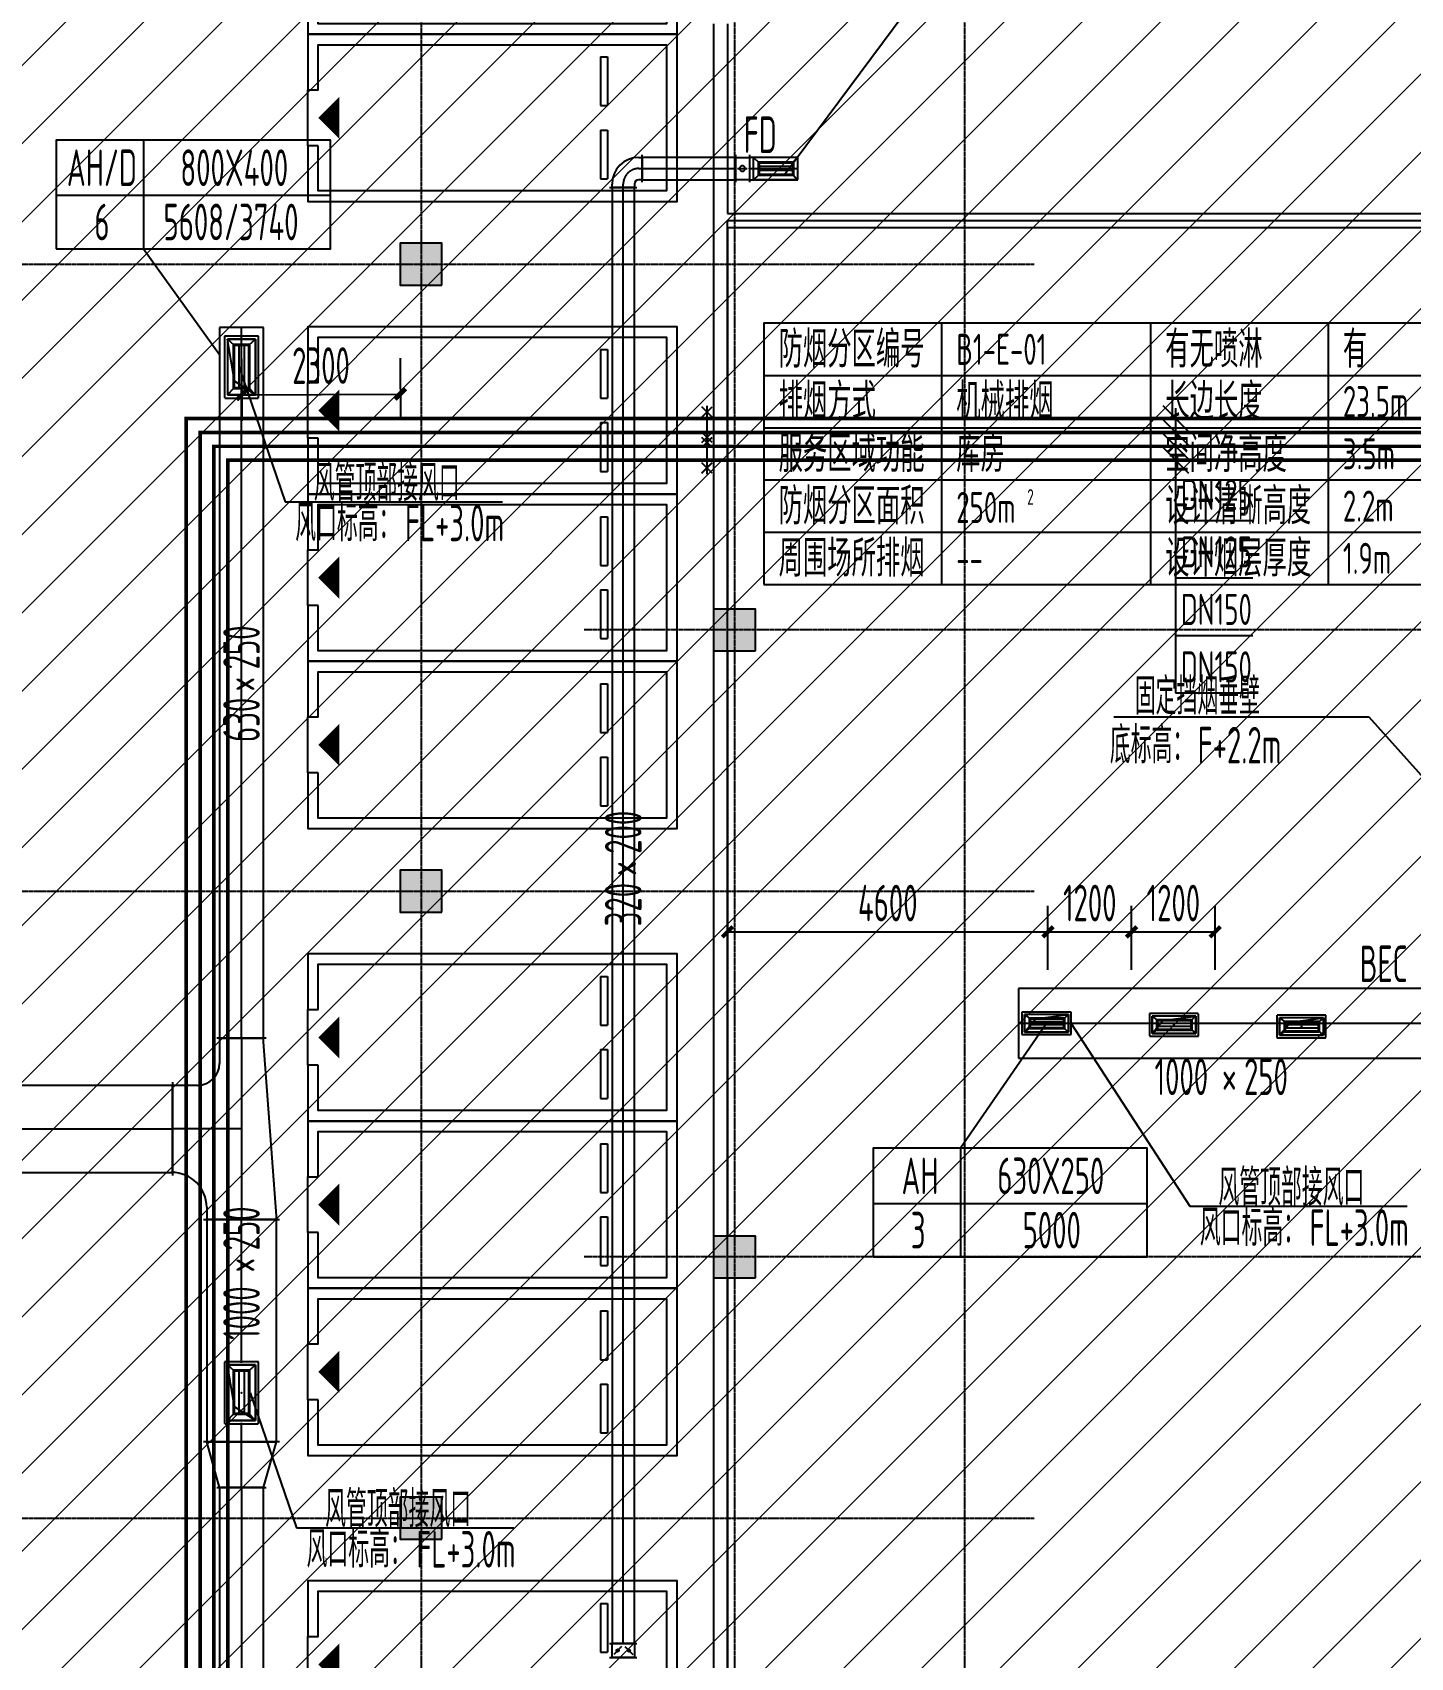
# Model space of a CAD drawing. Extents: x -20827274 to 1300756471, y -549375 to 3431892.
# Drawn here: x -3587 to 16195, y -222260 to -198935 of the extents above; entities that cross this region are included whole.
import ezdxf

# ---------------------------------------------------------------- set-up
doc = ezdxf.new("R2010")
doc.units = 0
doc.header["$LTSCALE"] = 10
for name, pattern in [('CENTER2', [1.125, 0.75, -0.125, 0.125, -0.125]), ('DASH', [0.35, 0.25, -0.1]), ('暖附图底图$0$DASH', [0.35, 0.25, -0.1]), ('暖附图底图$0$DOTE', [2.42, 2, -0.2, 0.02, -0.2])]:
    doc.linetypes.add(name, pattern=pattern)
for name, color, linetype in [('1-zs', 3, 'Continuous'), ('1-标注暖通', 4, 'Continuous'), ('DUCT-排烟中心线', 5, 'CENTER2'), ('DUCT-排烟标注', 3, 'Continuous'), ('DUCT-排烟法兰', 4, 'Continuous'), ('DUCT-排烟管', 2, 'Continuous'), ('DUCT-排烟管立管', 2, 'Continuous'), ('DUCT-排烟管端线', 4, 'Continuous'), ('DUCT-排风风口', 7, 'Continuous'), ('DUCT-送风中心线', 5, 'CENTER2'), ('DUCT-送风标注', 3, 'Continuous'), ('DUCT-送风法兰', 2, 'Continuous'), ('DUCT-送风管', 4, 'Continuous'), ('DUCT-送风管端线', 2, 'Continuous'), ('DUCT-送风阀门', 7, 'Continuous'), ('H-DIM-空冷回水', 3, 'Continuous'), ('H-PIPE-空冷供水', 122, 'Continuous'), ('H-PIPE-空冷回水', 122, 'DASH'), ('H-PUB_TAB', 7, 'Continuous'), ('H-TH_DIM', 3, 'Continuous'), ('H-VALVE-空冷回水', 7, 'Continuous'), ('Hvac-Hide', 8, 'DASH'), ('PUB_HATCH', 8, 'Continuous'), ('暖附图底图$0$00-停车位', 8, 'Continuous'), ('暖附图底图$0$1-标注暖通', 8, 'Continuous'), ('暖附图底图$0$A-COLUMN', 8, 'Continuous'), ('暖附图底图$0$A-WALL', 8, 'Continuous'), ('暖附图底图$0$DOTE', 8, 'Continuous'), ('设备以及附件层', 7, 'Continuous')]:
    doc.layers.add(name, color=color, linetype=linetype)
doc.layers.add('F-非人防区', color=105, linetype='Continuous', lineweight=15)
doc.styles.add('8B2_02', font='tssdeng.shx', dxfattribs={"width": 0.6, "bigfont": 'TSSDCHN.shx'})
doc.styles.add('8B2_02_T3', font='tssdeng.shx', dxfattribs={"width": 0.6, "bigfont": 'TSSDCHN.shx'})
doc.styles.add('_THVAC_PIPEDN', font='tssdeng.shx', dxfattribs={"width": 0.7, "height": 3.5, "bigfont": 'tssdchn.shx'})
doc.dimstyles.new('_TCH_ARCH&&150', dxfattribs={"dimtxt": 525, "dimasz": 150, "dimexe": 375, "dimexo": 450, "dimgap": 150, "dimtad": 1, "dimdec": 0, "dimrnd": 50, "dimzin": 0, "dimdsep": 46, "dimtxsty": '8B2_02_T3', "dimblk": 'ARCHTICK', "dimcen": 0.09, "dimclrt": 7, "dimazin": 2, "dimtfac": 1, "dimtdec": 0, "dimtix": 1, "dimtmove": 2, "dimatfit": 3, "dimfxl": 0, "dimtolj": 1, "dimtzin": 0, "dimarcsym": 0})

# ---------------------------------------------------------------- blocks, each defined once
blk = doc.blocks.new('$VALVE$00000782')
at = {"layer": '设备以及附件层'}
for points in [[(-37, 54), (37, 128)], [(37, 54), (-37, 128)], [(0, 136), (0, -136)], [(37, -128), (-37, -54)], [(-37, -128), (37, -54)]]:
    blk.add_lwpolyline(points, dxfattribs=at)
blk = doc.blocks.new('RGGT')
at = {"layer": '1-标注暖通', "const_width": 20}
for points in [[(797149, 247868), (797000, 247719)], [(797000, 247868), (797149, 247719)], [(797075, 247884), (797075, 247338)], [(797000, 247504), (797149, 247355)], [(797149, 247504), (797000, 247355)]]:
    blk.add_lwpolyline(points, dxfattribs=at)
at = {"layer": 'H-VALVE-空冷回水', "xscale": 2, "yscale": 2, "zscale": 2}
blk.add_blockref('$VALVE$00000782', (797075, 247611), dxfattribs=at)
blk = doc.blocks.new('$风口$00000108')
for p, q in [((-250, 135), (-190, 75)), ((-250, -135), (-250, 135)), ((200, 25), (-190, 25)), ((250, 135), (200, 75)), ((250, 135), (250, -135)), ((-250, -135), (-190, -75)), ((250, -135), (-250, -135)), ((200, -25), (-190, -25)), ((200, -75), (250, -135))]:
    blk.add_line(p, q)
at = {"linetype": 'Continuous'}
blk.add_line((250, 135), (-250, 135), dxfattribs=at)
at = {"lineweight": 40}
for p, q in [((-190, 75), (200, 75)), ((-190, -75), (-190, 75)), ((200, 75), (200, -75)), ((-190, -75), (200, -75))]:
    blk.add_line(p, q, dxfattribs=at)
blk = doc.blocks.new('暖附图底图$0$车位2400x5300')
at = {"layer": '暖附图底图$0$00-停车位', "color": 251}
for p, q in [((-875, -1000), (-175, -1000)), ((-875, -1100), (-875, -1000)), ((-875, -1100), (-175, -1100)), ((-175, -1100), (-175, -1000)), ((175, -1000), (875, -1000)), ((175, -1100), (175, -1000)), ((175, -1100), (875, -1100)), ((875, -1100), (875, -1000)), ((400, -5300), (-400, -5300))]:
    blk.add_line(p, q, dxfattribs=at)
blk.add_lwpolyline([(400, -5150), (400, -5300), (1200, -5300), (1200, 0), (-1200, 0), (-1200, -5300), (-400, -5300), (-400, -5150), (-1050, -5150), (-1050, -150), (1050, -150), (1050, -5150), (400, -5150)], dxfattribs=at)
blk.add_lwpolyline([(0, -5150, 0, 600, 0), (0, -4850, 600, 600, 0)], format="xyseb", dxfattribs=at)
blk = doc.blocks.new('_FZH')
blk.add_lwpolyline([(-0.5, -0.5), (0.5, -0.5), (0.5, 0.5), (-0.5, 0.5)], close=True)
at = {"layer": 'PUB_HATCH'}
blk.add_solid([(-0.5, -0.5), (0.5, -0.5), (-0.5, 0.5), (0.5, 0.5)], dxfattribs=at)
blk = doc.blocks.new('暖附图底图$0$AFSFCS')
at = {"layer": '暖附图底图$0$A-WALL'}
for p, q in [((6191.4, -198810.4), (6191.4, -201635.4)), ((6391.4, -198810.4), (6391.4, -201535.4)), ((6191.4, -201635.4), (6191.4, -207210.4)), ((6391.4, -201535.4), (16691.4, -201535.4)), ((6391.4, -201735.4), (6391.4, -207210.4)), ((6391.4, -201735.4), (16691.4, -201735.4)), ((6191.4, -207810.4), (6191.4, -216210.4)), ((6391.4, -207810.4), (6391.4, -216210.4)), ((6191.4, -216810.4), (6191.4, -225085.4)), ((6391.4, -216810.4), (6391.4, -225085.4))]:
    blk.add_line(p, q, dxfattribs=at)
at = {"layer": '暖附图底图$0$DOTE', "color": 127, "linetype": '暖附图底图$0$DOTE', "ltscale": 1.5}
for p, q in [((1991.4, -155629.3), (1991.4, -385768.2)), ((6491.4, -155629.3), (6491.4, -385768.2)), ((9791.4, -155629.3), (9791.4, -385768.2))]:
    blk.add_line(p, q, dxfattribs=at)
at = {"layer": '暖附图底图$0$DOTE', "color": 16, "linetype": '暖附图底图$0$DOTE', "ltscale": 1.5}
for p, q in [((-113117.3, -202260.4), (10791.4, -202260.4)), ((145070.3, -207510.4), (4332, -207510.4)), ((-113117.3, -211260.4), (10791.4, -211260.4)), ((145070.3, -216510.4), (4332, -216510.4)), ((-113117.3, -220260.4), (10791.4, -220260.4))]:
    blk.add_line(p, q, dxfattribs=at)
at = {"layer": '暖附图底图$0$00-停车位', "rotation": 270}
for p in [(5666.4, -197760.4), (5666.4, -200160.4), (5666.4, -204360.4), (5666.4, -206760.4), (5666.4, -209160.4), (5666.4, -213360.4), (5666.4, -215760.4), (5666.4, -218160.4), (5666.4, -222360.4)]:
    blk.add_blockref('暖附图底图$0$车位2400x5300', p, dxfattribs=at)
at = {"layer": '暖附图底图$0$A-COLUMN', "xscale": 600, "yscale": 600, "zscale": 600, "rotation": 90}
for p in [(1991.4, -202260.4), (6491.4, -207510.4), (1991.4, -211260.4), (6491.4, -216510.4), (1991.4, -220260.4)]:
    blk.add_blockref('_FZH', p, dxfattribs=at)
blk = doc.blocks.new('暖附图底图')
at = {"layer": '暖附图底图$0$1-标注暖通', "linetype": '暖附图底图$0$DASH'}
blk.add_blockref('暖附图底图$0$AFSFCS', (500000, 0), dxfattribs=at)
blk = doc.blocks.new('_ArchTick')
at = {"color": 0, "linetype": 'ByBlock', "const_width": 0.4}
blk.add_lwpolyline([(-0.5, -0.5), (0.5, 0.5)], dxfattribs=at)
blk = doc.blocks.new('*D1126')
at = {"layer": 'Defpoints', "color": 0, "transparency": 16777216}
for p in [(-586, -203169), (1691, -203160), (1695, -204126)]:
    blk.add_point(p, dxfattribs=at)
at = {"layer": 'H-TH_DIM', "color": 0, "lineweight": -2, "transparency": 16777216}
for p, q in [((-584, -203619), (-581, -204509)), ((1693, -203610), (1697, -204501)), ((-582, -204134), (1695, -204126))]:
    blk.add_line(p, q, dxfattribs=at)
at = {"layer": 'H-TH_DIM', "color": 0, "lineweight": -2, "transparency": 16777216, "xscale": 150, "yscale": 150, "zscale": 150}
for p, rotation in [((-582, -204134), 180.2199695043697), ((1695, -204126), 0.2199695043696552)]:
    blk.add_blockref('_ArchTick', p, dxfattribs=dict(at, rotation=rotation))
at = {"layer": 'H-TH_DIM', "color": 7, "transparency": 16777216, "insert": (555, -203717), "char_height": 525, "attachment_point": 5, "rotation": 0.22, "style": '8B2_02_T3'}
blk.add_mtext('\\A1;2300', dxfattribs=at)
blk = doc.blocks.new('*D1217')
at = {"layer": 'Defpoints', "color": 0, "transparency": 16777216}
for p in [(10991, -211844), (6391, -212840), (10991, -212840)]:
    blk.add_point(p, dxfattribs=at)
at = {"layer": 'H-TH_DIM', "color": 0, "lineweight": -2, "transparency": 16777216}
for p, q in [((6391, -212390), (6391, -211469)), ((10991, -212390), (10991, -211469)), ((6391, -211844), (10991, -211844))]:
    blk.add_line(p, q, dxfattribs=at)
at = {"layer": 'H-TH_DIM', "color": 0, "lineweight": -2, "transparency": 16777216, "xscale": 150, "yscale": 150, "zscale": 150, "rotation": 180}
blk.add_blockref('_ArchTick', (6391, -211844), dxfattribs=at)
at = {"layer": 'H-TH_DIM', "color": 0, "lineweight": -2, "transparency": 16777216, "xscale": 150, "yscale": 150, "zscale": 150}
blk.add_blockref('_ArchTick', (10991, -211844), dxfattribs=at)
at = {"layer": 'H-TH_DIM', "color": 7, "transparency": 16777216, "insert": (8691, -211431), "char_height": 525, "attachment_point": 5, "style": '8B2_02_T3'}
blk.add_mtext('\\A1;4600', dxfattribs=at)
blk = doc.blocks.new('*D1218')
at = {"layer": 'Defpoints', "color": 0, "transparency": 16777216}
for p in [(12191, -211844), (10991, -212840), (12191, -212840)]:
    blk.add_point(p, dxfattribs=at)
at = {"layer": 'H-TH_DIM', "color": 0, "lineweight": -2, "transparency": 16777216}
for p, q in [((10991, -212390), (10991, -211469)), ((12191, -212390), (12191, -211469)), ((10991, -211844), (12191, -211844))]:
    blk.add_line(p, q, dxfattribs=at)
at = {"layer": 'H-TH_DIM', "color": 0, "lineweight": -2, "transparency": 16777216, "xscale": 150, "yscale": 150, "zscale": 150, "rotation": 180}
blk.add_blockref('_ArchTick', (10991, -211844), dxfattribs=at)
at = {"layer": 'H-TH_DIM', "color": 0, "lineweight": -2, "transparency": 16777216, "xscale": 150, "yscale": 150, "zscale": 150}
blk.add_blockref('_ArchTick', (12191, -211844), dxfattribs=at)
at = {"layer": 'H-TH_DIM', "color": 7, "transparency": 16777216, "insert": (11591, -211431), "char_height": 525, "attachment_point": 5, "style": '8B2_02_T3'}
blk.add_mtext('\\A1;1200', dxfattribs=at)
blk = doc.blocks.new('*D1219')
at = {"layer": 'Defpoints', "color": 0, "transparency": 16777216}
for p in [(13391, -211844), (12191, -212840), (13391, -212840)]:
    blk.add_point(p, dxfattribs=at)
at = {"layer": 'H-TH_DIM', "color": 0, "lineweight": -2, "transparency": 16777216}
for p, q in [((12191, -212390), (12191, -211469)), ((13391, -212390), (13391, -211469)), ((12191, -211844), (13391, -211844))]:
    blk.add_line(p, q, dxfattribs=at)
at = {"layer": 'H-TH_DIM', "color": 0, "lineweight": -2, "transparency": 16777216, "xscale": 150, "yscale": 150, "zscale": 150, "rotation": 180}
blk.add_blockref('_ArchTick', (12191, -211844), dxfattribs=at)
at = {"layer": 'H-TH_DIM', "color": 0, "lineweight": -2, "transparency": 16777216, "xscale": 150, "yscale": 150, "zscale": 150}
blk.add_blockref('_ArchTick', (13391, -211844), dxfattribs=at)
at = {"layer": 'H-TH_DIM', "color": 7, "transparency": 16777216, "insert": (12791, -211431), "char_height": 525, "attachment_point": 5, "style": '8B2_02_T3'}
blk.add_mtext('\\A1;1200', dxfattribs=at)

msp = doc.modelspace()

# ---------------------------------------------------------------- hatches: boundary and pattern name
at = {"layer": 'F-非人防区'}
h = msp.add_hatch(dxfattribs=at)
h.set_pattern_fill('ANSI31', color=8, scale=500)
h.set_pattern_definition([(45, (-67108.6, 126739.6), (-561.266, 561.266), [])])
edge = h.paths.add_edge_path()
edge.add_line((26041.4, -160910.4), (26041.4, -174910.4))
edge.add_line((26041.4, -174910.4), (44466.4, -174910.4))
edge.add_line((44466.4, -174910.4), (44466.4, -230535.4))
edge.add_line((44466.4, -230535.4), (29591.4, -230535.4))
edge.add_line((29591.4, -230535.4), (29591.4, -228585.4))
edge.add_line((29591.4, -228585.4), (32466.4, -228585.4))
edge.add_line((32466.4, -228585.4), (32466.4, -223185.4))
edge.add_line((32466.4, -223185.4), (6116.4, -223185.4))
edge.add_line((6116.4, -223185.4), (6116.4, -236210.4))
edge.add_line((6116.4, -236210.4), (5916.4, -236210.4))
edge.add_line((5916.4, -236210.4), (5921.1, -289912.2))
edge.add_line((5921.1, -289912.2), (35191.4, -289912.2))
edge.add_line((35191.4, -289912.2), (35191.4, -296310.4))
edge.add_line((35191.4, -296310.4), (35041.4, -296310.4))
edge.add_line((35041.4, -296310.4), (35041.4, -296910.4))
edge.add_line((35041.4, -296910.4), (35641.4, -296910.4))
edge.add_line((35641.4, -296910.4), (44736.4, -305099.6))
edge.add_line((44736.4, -305099.6), (22456.5, -329844))
edge.add_line((22456.5, -329844), (22456.5, -340006.4))
edge.add_line((22456.5, -340006.4), (-13248.1, -379660.4))
edge.add_line((-13248.1, -379660.4), (-90108.6, -379660.4))
edge.add_line((-90108.6, -379660.4), (-90108.6, -373660.4))
edge.add_line((-90108.6, -373660.4), (-91358.6, -373660.4))
edge.add_arc((-91358.6, -361660.4), 12000, 180, 270, ccw=False)
edge.add_line((-103358.6, -361660.4), (-103358.6, -333450.4))
edge.add_line((-103358.6, -333450.4), (-95358.6, -333436.6))
edge.add_line((-95358.6, -333436.6), (-95358.6, -160610.4))
edge.add_line((-95358.6, -160610.4), (-86333.4, -160610.4))
edge.add_line((-86333.4, -160610.4), (-86333.6, -149790))
edge.add_line((-86333.6, -149790), (-73433.4, -149790))
edge.add_line((-73433.4, -149790), (-73433.4, -160610.4))
edge.add_line((-73433.4, -160610.4), (26041.4, -160910.4))
at = {"layer": 'H-PIPE-空冷供水', "linetype": 'Continuous'}
for points in [[(-1181.3, -204675.5), (-1207.6, -204675.5), (-1207.6, -204649.2)], [(-1181.3, -204675.5), (-1181.3, -204649.2), (-1207.6, -204649.2)], [(-781.3, -205075.5), (-807.6, -205075.5), (-807.6, -205049.2)], [(-781.3, -205075.5), (-781.3, -205049.2), (-807.6, -205049.2)]]:
    msp.add_hatch(color=256, dxfattribs=at).paths.add_polyline_path(points)
at = {"layer": 'H-PIPE-空冷回水', "linetype": 'DASH'}
for points in [[(-1381.3, -204475.5), (-1407.6, -204475.5), (-1407.6, -204449.2)], [(-1381.3, -204475.5), (-1381.3, -204449.2), (-1407.6, -204449.2)], [(-981.3, -204875.5), (-1007.6, -204875.5), (-1007.6, -204849.2)], [(-981.3, -204875.5), (-981.3, -204849.2), (-1007.6, -204849.2)]]:
    msp.add_hatch(color=256, dxfattribs=at).paths.add_polyline_path(points)

# ---------------------------------------------------------------- linework, layer by layer
at = {"layer": '1-标注暖通'}
for p, q in [((8922.6, -198676), (7210.7, -200976.9, 2600)), ((-1993.8, -202039.7), (-900.9, -203556.4, 500)), ((-623, -203729.9, 2600.1), (39.6, -205669.8, 2100.1)), ((39.6, -205669.8, 2100.1), (3162.3, -205669.8, 2100.1)), ((11934, -208759.7), (15594.5, -208759.7)), ((15594.5, -208759.7), (16948.1, -210265)), ((10969.5, -213157.8), (9733.3, -214951.6)), ((11322, -213157.8, 500), (13025.6, -215784.3, -500)), ((13025.6, -215784.3, -500), (16148.2, -215784.3, -500)), ((-460, -218460.6, 2600.1), (202.6, -220400.5, 2100.1)), ((202.6, -220400.5, 2100.1), (3325.3, -220400.5, 2100.1))]:
    msp.add_line(p, q, dxfattribs=at)
for points in [[(-3246.2, -202039.7), (689.7, -202039.7), (689.7, -200480.9), (-3246.2, -200480.9)], [(6391.4, -201635.4), (17041.4, -201635.4), (17041.4, -225085.4), (6391.4, -225085.4)], [(8480.8, -216510.4), (12416.8, -216510.4), (12416.8, -214951.6), (8480.8, -214951.6)]]:
    msp.add_lwpolyline(points, close=True, dxfattribs=at)
for points in [[(-1993.8, -200480.9), (-1993.8, -202039.7)], [(-3246.2, -201271.4), (689.7, -201271.4)], [(9733.3, -214951.6), (9733.3, -216510.4)], [(8480.8, -215742), (12416.8, -215742)]]:
    msp.add_lwpolyline(points, dxfattribs=at)
at = {"layer": 'DUCT-排烟中心线'}
for p, q in [((-585.9, -213372.7), (-585.9, -203169.1)), ((16382.2, -213157.8), (10568, -213157.8)), ((-585.9, -213372.9), (-585.9, -214672.9)), ((-16185.7, -214672.9), (-1576.1, -214672.9)), ((-585.9, -214672.9), (-1575.9, -214672.9)), ((-585.9, -214672.9), (-585.9, -215972.9)), ((-585.9, -218030.6), (-585.9, -215973.1)), ((-585.9, -219166.6), (-585.9, -218890.6)), ((-585.9, -219821.8), (-585.9, -219166.8)), ((-585.9, -219822), (-585.9, -235307.9))]:
    msp.add_line(p, q, dxfattribs=at)
at = {"layer": 'DUCT-排烟法兰'}
for p, q in [((-233.4, -213372.8), (-938.4, -213372.8)), ((-1576, -214002.9), (-1576, -215342.9)), ((-1130.9, -215973), (-40.9, -215973)), ((-40.9, -219166.7), (-1130.9, -219166.7)), ((-938.4, -219821.9), (-233.4, -219821.9))]:
    msp.add_line(p, q, dxfattribs=at)
at = {"layer": 'DUCT-排烟法兰', "color": 18, "true_color": 0x000000}
for p in [(-585.9, -203737.9, -0.1), (-585.9, -203737.9, 0.1), (10969.5, -213157.8, -0.1), (10969.5, -213157.8, 0.1), (12799.3, -213180.9, -0.1), (12799.3, -213180.9, 0.1), (-585.9, -213372.7, 500), (-585.9, -213372.9, 500), (14629.1, -213204.1, -0.1), (14629.1, -213204.1, 0.1), (-1576.1, -214672.9, 2000), (-1575.9, -214672.9, 2000), (-585.9, -215972.9, 500), (-585.9, -215973.1, 500), (-585.9, -218460.6, -0.1), (-585.9, -218460.6, 0.1), (-585.9, -219166.6, 500), (-585.9, -219166.8, 500), (-585.9, -219821.8, 500), (-585.9, -219822, 500)]:
    msp.add_point(p, dxfattribs=at)
at = {"layer": 'DUCT-排烟管'}
for p, q in [((-270.9, -203169.1), (-900.9, -203169.1)), ((-900.9, -203169.1), (-900.9, -213372.7)), ((-270.9, -213372.7), (-270.9, -203169.1)), ((16382.2, -212657.8), (10568, -212657.8)), ((10568, -212657.8), (10568, -213657.8)), ((-900.9, -213372.7), (-270.9, -213372.7)), ((-900.9, -213372.9), (-900.9, -213732.9)), ((-270.9, -213422.9), (-270.9, -213372.9)), ((-85.9, -215922.9), (-270.9, -213422.9)), ((10568, -213657.8), (16382.2, -213657.8)), ((-1576.1, -214047.9), (-16185.7, -214047.9)), ((-1576.1, -215297.9), (-1576.1, -214047.9)), ((-1215.9, -214047.9), (-1575.9, -214047.9)), ((-16185.7, -215297.9), (-1576.1, -215297.9)), ((-1575.9, -215297.9), (-1576.1, -215297.9)), ((-1085.9, -215797.9), (-1085.9, -215972.9)), ((-85.9, -215973.1), (-1085.9, -215973.1)), ((-1085.9, -215973.1), (-1085.9, -219166.6)), ((-85.9, -215972.9), (-85.9, -215922.9)), ((-85.9, -219166.6), (-85.9, -215973.1)), ((-1085.9, -219166.6), (-85.9, -219166.6)), ((-900.9, -219821.8), (-1085.9, -219166.8)), ((-270.9, -219821.8), (-85.9, -219166.8)), ((-900.9, -219822), (-900.9, -236308.8)), ((-270.9, -219822), (-900.9, -219822)), ((-270.9, -236308.8), (-270.9, -219822))]:
    msp.add_line(p, q, dxfattribs=at)
for centre, radius, start, end in [((-1215.9, -213732.9), 315, 270, 0), ((-1585.9, -215797.9), 500, 0, 90)]:
    msp.add_arc(centre, radius, start, end, dxfattribs=at)
at = {"layer": 'DUCT-排烟管', "color": 18, "true_color": 0x000000}
for p in [(-585.9, -213372.9, 500), (-1575.9, -214672.9, 2000), (-585.9, -215972.9, 500), (-585.9, -219166.8, 500), (-585.9, -219821.8, 500)]:
    msp.add_point(p, dxfattribs=at)
at = {"layer": 'DUCT-排烟管立管'}
for p, q in [((-385.9, -203337.9), (-785.9, -203337.9)), ((-785.9, -203337.9), (-785.9, -204137.9)), ((-385.9, -204137.9), (-385.9, -203337.9)), ((-785.9, -204137.9), (-385.9, -204137.9)), ((11284.5, -213032.8), (10654.5, -213032.8)), ((10654.5, -213032.8), (10654.5, -213282.8)), ((11284.5, -213282.8), (11284.5, -213032.8)), ((13114.3, -213055.9), (12484.3, -213055.9)), ((12484.3, -213055.9), (12484.3, -213305.9)), ((13114.3, -213305.9), (13114.3, -213055.9)), ((14944.1, -213079.1), (14314.1, -213079.1)), ((14314.1, -213079.1), (14314.1, -213329.1)), ((14944.1, -213329.1), (14944.1, -213079.1)), ((10654.5, -213282.8), (11284.5, -213282.8)), ((12484.3, -213305.9), (13114.3, -213305.9)), ((14314.1, -213329.1), (14944.1, -213329.1)), ((-385.9, -218060.6), (-785.9, -218060.6)), ((-785.9, -218060.6), (-785.9, -218860.6)), ((-385.9, -218860.6), (-385.9, -218060.6)), ((-785.9, -218860.6), (-385.9, -218860.6))]:
    msp.add_line(p, q, dxfattribs=at)
at = {"layer": 'DUCT-排烟管端线'}
for p, q in [((-685.9, -203937.9), (-785.9, -203337.9)), ((-385.9, -204137.9), (-685.9, -203937.9)), ((10654.5, -213282.8), (10812, -213095.3)), ((10812, -213095.3), (11284.5, -213032.8)), ((12484.3, -213305.9), (12641.8, -213118.4)), ((12641.8, -213118.4), (13114.3, -213055.9)), ((14314.1, -213329.1), (14471.6, -213141.6)), ((14471.6, -213141.6), (14944.1, -213079.1)), ((-270.9, -213372.9), (-900.9, -213372.9)), ((-1575.9, -214047.9), (-1575.9, -215297.9)), ((-1085.9, -215972.9), (-85.9, -215972.9)), ((-685.9, -218660.6), (-785.9, -218060.6)), ((-385.9, -218860.6), (-685.9, -218660.6)), ((-85.9, -219166.8), (-1085.9, -219166.8)), ((-900.9, -219821.8), (-270.9, -219821.8))]:
    msp.add_line(p, q, dxfattribs=at)
at = {"layer": 'DUCT-送风中心线'}
for p, q in [((5117.4, -200888), (5167.4, -200888)), ((5167.6, -200888), (6503.9, -200888)), ((6704.3, -200888), (7399.6, -200888)), ((4893.4, -201162), (4893.4, -201112)), ((4893.4, -222060), (4893.4, -201162.2))]:
    msp.add_line(p, q, dxfattribs=at)
msp.add_arc((5117.4, -201112), 224, 90, 180, dxfattribs=at)
at = {"layer": 'DUCT-送风法兰'}
for p, q in [((5167.5, -201085.5), (5167.5, -200690.5)), ((6504, -200690.5), (6504, -201085.5)), ((6704.2, -200690.5), (6704.2, -201085.5)), ((4695.9, -201162.1), (5090.9, -201162.1)), ((4695.9, -222060.1), (5090.9, -222060.1)), ((4695.9, -222260.3), (5090.9, -222260.3))]:
    msp.add_line(p, q, dxfattribs=at)
at = {"layer": 'DUCT-送风法兰', "color": 18, "true_color": 0x000000}
for p in [(5167.4, -200888, 500), (5167.6, -200888, 500), (6503.9, -200888, 500), (6504.1, -200888, 500), (6704.1, -200888, 500), (6704.3, -200888, 500), (4893.4, -201162, 500), (4893.4, -201162.2, 500), (4893.4, -222060, 500), (4893.4, -222060.2, 500), (4893.4, -222260.2, 500)]:
    msp.add_point(p, dxfattribs=at)
at = {"layer": 'DUCT-送风管'}
for p, q in [((5117.4, -200728), (5167.4, -200728)), ((6503.9, -200728), (5167.6, -200728)), ((5167.6, -200728), (5167.6, -201048)), ((6503.9, -201048), (6503.9, -200728)), ((6504.1, -200728), (6704.1, -200728)), ((7399.6, -200728), (6704.3, -200728)), ((6704.3, -200728), (6704.3, -201048)), ((7399.6, -201048), (7399.6, -200728)), ((5167.4, -201048), (5117.4, -201048)), ((5167.6, -201048), (6503.9, -201048)), ((6704.1, -201048), (6504.1, -201048)), ((6704.3, -201048), (7399.6, -201048)), ((4733.4, -201162), (4733.4, -201112)), ((5053.4, -201162.2), (4733.4, -201162.2)), ((4733.4, -201162.2), (4733.4, -222060)), ((5053.4, -201112), (5053.4, -201162)), ((5053.4, -222060), (5053.4, -201162.2)), ((4733.4, -222060), (5053.4, -222060)), ((4733.4, -222260.2), (4733.4, -222060.2)), ((5053.4, -222060.2), (5053.4, -222260.2))]:
    msp.add_line(p, q, dxfattribs=at)
for radius in [384, 64]:
    msp.add_arc((5117.4, -201112), radius, 90, 180, dxfattribs=at)
at = {"layer": 'DUCT-送风管', "color": 18, "true_color": 0x000000}
for p in [(5167.4, -200888, 500), (4893.4, -201162, 500)]:
    msp.add_point(p, dxfattribs=at)
at = {"layer": 'DUCT-送风管端线'}
for p, q in [((5167.4, -200728), (5167.4, -201048)), ((6504.1, -200728), (6504.1, -201048)), ((6704.1, -200728), (6704.1, -201048)), ((4733.4, -201162), (5053.4, -201162)), ((5053.4, -222060.2), (4733.4, -222060.2)), ((5053.4, -222260.2), (4733.4, -222260.2))]:
    msp.add_line(p, q, dxfattribs=at)
at = {"layer": 'DUCT-送风阀门'}
for p, q in [((6534.1, -200888), (6674.1, -200888)), ((6565, -200879.7), (6564.2, -200885.2)), ((6564.2, -200885.2), (6564.2, -200890.8)), ((6564.2, -200890.8), (6565, -200896.3)), ((6566.5, -200874.3), (6565, -200879.7)), ((6565, -200896.3), (6566.5, -200901.7)), ((6568.8, -200869.2), (6566.5, -200874.3)), ((6566.5, -200901.7), (6568.8, -200906.8)), ((6571.7, -200864.5), (6568.8, -200869.2)), ((6568.8, -200906.8), (6571.7, -200911.5)), ((6575.3, -200860.2), (6571.7, -200864.5)), ((6571.7, -200911.5), (6575.3, -200915.8)), ((6579.5, -200856.5), (6575.3, -200860.2)), ((6575.3, -200915.8), (6579.5, -200919.5)), ((6584.1, -200853.4), (6579.5, -200856.5)), ((6579.5, -200919.5), (6584.1, -200922.7)), ((6589.1, -200850.9), (6584.1, -200853.4)), ((6584.1, -200922.7), (6589.1, -200925.1)), ((6594.4, -200849.2), (6589.1, -200850.9)), ((6589.1, -200925.1), (6594.4, -200926.8)), ((6599.9, -200848.2), (6594.4, -200849.2)), ((6594.4, -200926.8), (6599.9, -200927.8)), ((6605.5, -200848), (6599.9, -200848.2)), ((6599.9, -200927.8), (6605.5, -200928)), ((6611, -200848.6), (6605.5, -200848)), ((6605.5, -200928), (6611, -200927.4)), ((6616.5, -200850), (6611, -200848.6)), ((6611, -200927.4), (6616.5, -200926.1)), ((6621.6, -200852.1), (6616.5, -200850)), ((6616.5, -200926.1), (6621.6, -200924)), ((6626.5, -200854.9), (6621.6, -200852.1)), ((6621.6, -200924), (6626.5, -200921.2)), ((6630.9, -200858.3), (6626.5, -200854.9)), ((6626.5, -200921.2), (6630.9, -200917.7)), ((6634.7, -200862.3), (6630.9, -200858.3)), ((6630.9, -200917.7), (6634.7, -200913.7)), ((6638, -200866.8), (6634.7, -200862.3)), ((6634.7, -200913.7), (6638, -200909.2)), ((6640.6, -200871.7), (6638, -200866.8)), ((6638, -200909.2), (6640.6, -200904.3)), ((6642.5, -200877), (6640.6, -200871.7)), ((6640.6, -200904.3), (6642.5, -200899)), ((6643.7, -200882.4), (6642.5, -200877)), ((6642.5, -200899), (6643.7, -200893.6)), ((6644.1, -200888), (6643.7, -200882.4)), ((6643.7, -200893.6), (6644.1, -200888)), ((4869.4, -222104.2), (4757.4, -222216.2)), ((4795.7, -222159.3), (4796.1, -222156)), ((4795.8, -222162.7), (4795.7, -222159.3)), ((4796.6, -222166), (4795.8, -222162.7)), ((4796.1, -222156), (4797.2, -222152.8)), ((4798, -222169), (4796.6, -222166)), ((4797.2, -222152.8), (4798.9, -222149.9)), ((4800, -222171.8), (4798, -222169)), ((4798.9, -222149.9), (4801.1, -222147.4)), ((4802.4, -222174.1), (4800, -222171.8)), ((4801.1, -222147.4), (4803.8, -222145.3)), ((4801.4, -222159.6), (4801.7, -222157.4)), ((4801.5, -222161.9), (4801.4, -222159.6)), ((4802, -222164.1), (4801.5, -222161.9)), ((4801.7, -222157.4), (4802.4, -222155.2)), ((4803, -222166.2), (4802, -222164.1)), ((4802.4, -222155.2), (4803.6, -222153.2)), ((4805.2, -222175.9), (4802.4, -222174.1)), ((4804.3, -222168), (4803, -222166.2)), ((4803.6, -222153.2), (4805.1, -222151.5)), ((4803.8, -222145.3), (4806.8, -222143.7)), ((4805.9, -222169.6), (4804.3, -222168)), ((4804.8, -222159.8), (4805, -222158.2)), ((4804.9, -222161.4), (4804.8, -222159.8)), ((4805.2, -222163), (4804.9, -222161.4)), ((4805, -222158.2), (4805.5, -222156.6)), ((4805.1, -222151.5), (4806.9, -222150.1)), ((4805.9, -222164.5), (4805.2, -222163)), ((4808.4, -222177.2), (4805.2, -222175.9)), ((4805.5, -222156.6), (4806.4, -222155.2)), ((4806.9, -222165.8), (4805.9, -222164.5)), ((4807.9, -222170.9), (4805.9, -222169.6)), ((4806.4, -222155.2), (4807.4, -222154)), ((4806.8, -222143.7), (4810, -222142.8)), ((4806.9, -222150.1), (4808.9, -222149)), ((4808.1, -222166.9), (4806.9, -222165.8)), ((4807.4, -222154), (4808.7, -222153)), ((4810, -222171.7), (4807.9, -222170.9)), ((4809.4, -222167.8), (4808.1, -222166.9)), ((4811.7, -222177.8), (4808.4, -222177.2)), ((4808.7, -222153), (4810.2, -222152.2)), ((4808.9, -222149), (4811.1, -222148.4)), ((4810.9, -222168.4), (4809.4, -222167.8)), ((4810, -222142.8), (4813.4, -222142.5)), ((4812.2, -222172.1), (4810, -222171.7)), ((4810.2, -222152.2), (4811.7, -222151.8)), ((4812.5, -222168.7), (4810.9, -222168.4)), ((4811.1, -222148.4), (4813.4, -222148.2)), ((4811.7, -222151.8), (4813.4, -222151.6)), ((4815, -222177.8), (4811.7, -222177.8)), ((4814.5, -222172.1), (4812.2, -222172.1)), ((4814.2, -222168.7), (4812.5, -222168.7)), ((4813.4, -222142.5), (4816.7, -222142.8)), ((4813.4, -222148.2), (4815.6, -222148.4)), ((4813.4, -222151.6), (4815, -222151.8)), ((4815.8, -222168.4), (4814.2, -222168.7)), ((4816.7, -222171.7), (4814.5, -222172.1)), ((4815, -222151.8), (4816.5, -222152.2)), ((4818.4, -222177.2), (4815, -222177.8)), ((4815.6, -222148.4), (4817.8, -222149)), ((4817.3, -222167.8), (4815.8, -222168.4)), ((4816.5, -222152.2), (4818, -222153)), ((4816.7, -222142.8), (4819.9, -222143.7)), ((4818.9, -222170.9), (4816.7, -222171.7)), ((4818.7, -222166.9), (4817.3, -222167.8)), ((4817.8, -222149), (4819.8, -222150.1)), ((4818, -222153), (4819.3, -222154)), ((4821.5, -222175.9), (4818.4, -222177.2)), ((4819.8, -222165.8), (4818.7, -222166.9)), ((4820.8, -222169.6), (4818.9, -222170.9)), ((4819.3, -222154), (4820.4, -222155.2)), ((4819.8, -222150.1), (4821.6, -222151.5)), ((4820.8, -222164.5), (4819.8, -222165.8)), ((4819.9, -222143.7), (4822.9, -222145.3)), ((4820.4, -222155.2), (4821.2, -222156.6)), ((4821.5, -222163), (4820.8, -222164.5)), ((4822.4, -222168), (4820.8, -222169.6)), ((4821.2, -222156.6), (4821.7, -222158.2)), ((4821.9, -222161.4), (4821.5, -222163)), ((4824.3, -222174.1), (4821.5, -222175.9)), ((4821.6, -222151.5), (4823.1, -222153.2)), ((4821.7, -222158.2), (4821.9, -222159.8)), ((4821.9, -222159.8), (4821.9, -222161.4)), ((4823.8, -222166.2), (4822.4, -222168)), ((4822.9, -222145.3), (4825.6, -222147.4)), ((4823.1, -222153.2), (4824.3, -222155.2)), ((4824.7, -222164.1), (4823.8, -222166.2)), ((4824.3, -222155.2), (4825, -222157.4)), ((4826.8, -222171.8), (4824.3, -222174.1)), ((4825.2, -222161.9), (4824.7, -222164.1)), ((4825, -222157.4), (4825.3, -222159.6)), ((4825.3, -222159.6), (4825.2, -222161.9)), ((4825.6, -222147.4), (4827.8, -222149.9)), ((4828.7, -222169), (4826.8, -222171.8)), ((4827.8, -222149.9), (4829.5, -222152.8)), ((4830.1, -222166), (4828.7, -222169)), ((4829.5, -222152.8), (4830.6, -222156)), ((4830.9, -222162.7), (4830.1, -222166)), ((4830.6, -222156), (4831.1, -222159.3)), ((4831.1, -222159.3), (4830.9, -222162.7)), ((4917.4, -222104.2), (5029.4, -222216.2)), ((4955.7, -222159.3), (4956.1, -222156)), ((4955.8, -222162.7), (4955.7, -222159.3)), ((4956.6, -222166), (4955.8, -222162.7)), ((4956.1, -222156), (4957.2, -222152.8)), ((4958, -222169), (4956.6, -222166)), ((4957.2, -222152.8), (4958.9, -222149.9)), ((4960, -222171.8), (4958, -222169)), ((4958.9, -222149.9), (4961.1, -222147.4)), ((4962.4, -222174.1), (4960, -222171.8)), ((4961.1, -222147.4), (4963.8, -222145.3)), ((4961.4, -222159.6), (4961.7, -222157.4)), ((4961.5, -222161.9), (4961.4, -222159.6)), ((4962, -222164.1), (4961.5, -222161.9)), ((4961.7, -222157.4), (4962.4, -222155.2)), ((4963, -222166.2), (4962, -222164.1)), ((4962.4, -222155.2), (4963.6, -222153.2)), ((4965.2, -222175.9), (4962.4, -222174.1)), ((4964.3, -222168), (4963, -222166.2)), ((4963.6, -222153.2), (4965.1, -222151.5)), ((4963.8, -222145.3), (4966.8, -222143.7)), ((4965.9, -222169.6), (4964.3, -222168)), ((4964.8, -222159.8), (4965, -222158.2)), ((4964.9, -222161.4), (4964.8, -222159.8)), ((4965.2, -222163), (4964.9, -222161.4)), ((4965, -222158.2), (4965.5, -222156.6)), ((4965.1, -222151.5), (4966.9, -222150.1)), ((4965.9, -222164.5), (4965.2, -222163)), ((4968.4, -222177.2), (4965.2, -222175.9)), ((4965.5, -222156.6), (4966.4, -222155.2)), ((4966.9, -222165.8), (4965.9, -222164.5)), ((4967.9, -222170.9), (4965.9, -222169.6)), ((4966.4, -222155.2), (4967.4, -222154)), ((4966.8, -222143.7), (4970, -222142.8)), ((4966.9, -222150.1), (4968.9, -222149)), ((4968.1, -222166.9), (4966.9, -222165.8)), ((4967.4, -222154), (4968.7, -222153)), ((4970, -222171.7), (4967.9, -222170.9)), ((4969.4, -222167.8), (4968.1, -222166.9)), ((4971.7, -222177.8), (4968.4, -222177.2)), ((4968.7, -222153), (4970.2, -222152.2)), ((4968.9, -222149), (4971.1, -222148.4)), ((4970.9, -222168.4), (4969.4, -222167.8)), ((4970, -222142.8), (4973.4, -222142.5)), ((4972.2, -222172.1), (4970, -222171.7)), ((4970.2, -222152.2), (4971.7, -222151.8)), ((4972.5, -222168.7), (4970.9, -222168.4)), ((4971.1, -222148.4), (4973.4, -222148.2)), ((4971.7, -222151.8), (4973.4, -222151.6)), ((4975, -222177.8), (4971.7, -222177.8)), ((4974.5, -222172.1), (4972.2, -222172.1)), ((4974.2, -222168.7), (4972.5, -222168.7)), ((4973.4, -222142.5), (4976.7, -222142.8)), ((4973.4, -222148.2), (4975.6, -222148.4)), ((4973.4, -222151.6), (4975, -222151.8)), ((4975.8, -222168.4), (4974.2, -222168.7)), ((4976.7, -222171.7), (4974.5, -222172.1)), ((4975, -222151.8), (4976.5, -222152.2)), ((4978.4, -222177.2), (4975, -222177.8)), ((4975.6, -222148.4), (4977.8, -222149)), ((4977.3, -222167.8), (4975.8, -222168.4)), ((4976.5, -222152.2), (4978, -222153)), ((4976.7, -222142.8), (4979.9, -222143.7)), ((4978.9, -222170.9), (4976.7, -222171.7)), ((4978.7, -222166.9), (4977.3, -222167.8)), ((4977.8, -222149), (4979.8, -222150.1)), ((4978, -222153), (4979.3, -222154)), ((4981.5, -222175.9), (4978.4, -222177.2)), ((4979.8, -222165.8), (4978.7, -222166.9)), ((4980.8, -222169.6), (4978.9, -222170.9)), ((4979.3, -222154), (4980.4, -222155.2)), ((4979.8, -222150.1), (4981.6, -222151.5)), ((4980.8, -222164.5), (4979.8, -222165.8)), ((4979.9, -222143.7), (4982.9, -222145.3)), ((4980.4, -222155.2), (4981.2, -222156.6)), ((4981.5, -222163), (4980.8, -222164.5)), ((4982.4, -222168), (4980.8, -222169.6)), ((4981.2, -222156.6), (4981.7, -222158.2)), ((4981.9, -222161.4), (4981.5, -222163)), ((4984.3, -222174.1), (4981.5, -222175.9)), ((4981.6, -222151.5), (4983.1, -222153.2)), ((4981.7, -222158.2), (4981.9, -222159.8)), ((4981.9, -222159.8), (4981.9, -222161.4)), ((4983.8, -222166.2), (4982.4, -222168)), ((4982.9, -222145.3), (4985.6, -222147.4)), ((4983.1, -222153.2), (4984.3, -222155.2)), ((4984.7, -222164.1), (4983.8, -222166.2)), ((4984.3, -222155.2), (4985, -222157.4)), ((4986.8, -222171.8), (4984.3, -222174.1)), ((4985.2, -222161.9), (4984.7, -222164.1)), ((4985, -222157.4), (4985.3, -222159.6)), ((4985.3, -222159.6), (4985.2, -222161.9)), ((4985.6, -222147.4), (4987.8, -222149.9)), ((4988.7, -222169), (4986.8, -222171.8)), ((4987.8, -222149.9), (4989.5, -222152.8)), ((4990.1, -222166), (4988.7, -222169)), ((4989.5, -222152.8), (4990.6, -222156)), ((4990.9, -222162.7), (4990.1, -222166)), ((4990.6, -222156), (4991.1, -222159.3)), ((4991.1, -222159.3), (4990.9, -222162.7))]:
    msp.add_line(p, q, dxfattribs=at)
at = {"layer": 'H-DIM-空冷回水'}
for p, q in [((12637.9, -204289.8), (13009.1, -204661.1)), ((12823.5, -204325.5), (12823.5, -205939.1)), ((12637.9, -204489.8), (13009.1, -204861.1)), ((12637.9, -204689.8), (13009.1, -205061.1)), ((12637.9, -204889.8), (13009.1, -205261.1)), ((12823.5, -205939.1), (13931.6, -205939.1)), ((12823.5, -205939.1), (12823.5, -208414.1)), ((12823.5, -206764.1), (13931.6, -206764.1)), ((12823.5, -207589.1), (13931.6, -207589.1)), ((12823.5, -208414.1), (13931.6, -208414.1))]:
    msp.add_line(p, q, dxfattribs=at)
at = {"layer": 'H-PIPE-空冷供水', "linetype": 'Continuous', "ltscale": 1.5, "const_width": 52.5}
for points in [[(-1181.3, -230311.4), (-1181.3, -204675.5)], [(-1181.3, -204675.5), (27011.2, -204675.5)], [(-781.3, -230711.4), (-781.3, -205075.5)], [(-781.3, -205075.5), (27011.2, -205075.5)]]:
    msp.add_lwpolyline(points, dxfattribs=at)
at = {"layer": 'H-PIPE-空冷回水', "linetype": 'DASH', "ltscale": 1.5, "const_width": 52.5}
for points in [[(-1381.3, -230111.4), (-1381.3, -204475.5)], [(-1381.3, -204475.5), (27211.2, -204475.5)], [(-981.3, -230511.4), (-981.3, -204875.5)], [(-981.3, -204875.5), (27211.2, -204875.5)]]:
    msp.add_lwpolyline(points, dxfattribs=at)
at = {"layer": 'H-PUB_TAB'}
msp.add_lwpolyline([(6914.2, -206857.9), (16514.2, -206857.9), (16514.2, -203107.9), (6914.2, -203107.9)], close=True, dxfattribs=at)
for points in [[(9464.2, -203107.9), (9464.2, -206857.9)], [(12464.2, -203107.9), (12464.2, -206857.9)], [(15014.2, -203107.9), (15014.2, -206857.9)], [(6914.2, -203857.9), (16514.2, -203857.9)], [(6914.2, -204607.9), (16514.2, -204607.9)], [(6914.2, -205357.9), (16514.2, -205357.9)], [(6914.2, -206107.9), (16514.2, -206107.9)]]:
    msp.add_lwpolyline(points, dxfattribs=at)
at = {"layer": 'Hvac-Hide'}
for p, q in [((-340.9, -203292.9), (-830.9, -203292.9)), ((-830.9, -203292.9), (-830.9, -204182.9)), ((-340.9, -204182.9), (-340.9, -203292.9)), ((-830.9, -204182.9), (-340.9, -204182.9)), ((10617, -212995.3), (10617, -213320.3)), ((11322, -212995.3), (10617, -212995.3)), ((11322, -213320.3), (11322, -212995.3)), ((12446.8, -213018.4), (12446.8, -213343.4)), ((13151.8, -213018.4), (12446.8, -213018.4)), ((13151.8, -213343.4), (13151.8, -213018.4)), ((14276.6, -213041.6), (14276.6, -213366.6)), ((14981.6, -213041.6), (14276.6, -213041.6)), ((14981.6, -213366.6), (14981.6, -213041.6)), ((10617, -213320.3), (11322, -213320.3)), ((12446.8, -213343.4), (13151.8, -213343.4)), ((14276.6, -213366.6), (14981.6, -213366.6)), ((-1576.1, -215297.9), (-1585.9, -215297.9)), ((-340.9, -218015.6), (-830.9, -218015.6)), ((-830.9, -218015.6), (-830.9, -218905.6)), ((-340.9, -218905.6), (-340.9, -218015.6)), ((-830.9, -218905.6), (-340.9, -218905.6))]:
    msp.add_line(p, q, dxfattribs=at)

# ---------------------------------------------------------------- block references
at = {"layer": '1-zs'}
msp.add_blockref('暖附图底图', (-500000, 0), dxfattribs=at)
at = {"layer": '1-标注暖通'}
for p in [(-790981.2, -452175.6), (-790981.2, -452613.5)]:
    msp.add_blockref('RGGT', p, dxfattribs=at)
at = {"layer": 'DUCT-排风风口', "xscale": 1.26}
for p, yscale in [((7080, -200888, 2600), 1.185185185185185), ((10969.5, -213157.8, 2600), 0.9259259259259259), ((12799.3, -213180.9, 2600), 0.9259259259259259), ((14629.1, -213204.1, 2600), 0.9259259259259259)]:
    msp.add_blockref('$风口$00000108', p, dxfattribs=dict(at, yscale=yscale))
at = {"layer": 'DUCT-排风风口', "xscale": 1.6, "yscale": 1.481481481481482, "rotation": 90}
for p in [(-585.9, -203737.9, 2600), (-585.9, -218460.6, 2600)]:
    msp.add_blockref('$风口$00000108', p, dxfattribs=at)

# ---------------------------------------------------------------- texts
at = {"layer": '1-标注暖通', "style": '8B2_02', "width": 0.6}
for s, p in [('FD', (6623.2, -200665.2, 302.1)), ('AH/D', (-3092.5, -201138.6)), ('800X400', (-1463.7, -201138.6)), ('6', (-2698.7, -201918)), ('5608/3740', (-1706, -201918)), ('风管顶部接风口', (451.6, -205662.3, 2100.1)), ('风口标高：', (184.9, -206239, 2100.1)), ('FL+3.0m', (1759.9, -206239, 2100.1)), ('固定挡烟垂壁', (12237.2, -208726.9)), ('底标高：', (11879.6, -209427.4)), ('F+2.2m', (13139.6, -209427.4)), ('BEC', (15465.2, -212566.3)), ('AH', (8889, -215609.3)), ('630X250', (10263.3, -215609.3)), ('风管顶部接风口', (13437.5, -215776.8, -500)), ('3', (9022.2, -216388.7)), ('5000', (10626.7, -216388.7)), ('风口标高：', (13170.8, -216353.5, -500)), ('FL+3.0m', (14745.8, -216353.5, -500)), ('风管顶部接风口', (614.5, -220393, 2100.1)), ('风口标高：', (347.9, -220969.7, 2100.1)), ('FL+3.0m', (1922.9, -220969.7, 2100.1))]:
    msp.add_text(s, height=525, dxfattribs=at).set_placement(p)
at = {"layer": 'DUCT-排烟标注', "style": '8B2_02', "width": 0.6}
for s, p in [('250', (-323.4, -208077.1, 500)), ('×', (-323.4, -208392.1, 500)), ('630', (-323.4, -209119, 500)), ('250', (-323.4, -216416.7, 500)), ('×', (-323.4, -216731.7, 500)), ('1000', (-323.4, -217700.9, 500))]:
    msp.add_text(s, height=525, rotation=90, dxfattribs=at).set_placement(p)
for s, p in [('1000', (12521.4, -214187.6, 500)), ('×', (13490.6, -214187.6, 500)), ('250', (13805.6, -214187.6, 500))]:
    msp.add_text(s, height=525, dxfattribs=at).set_placement(p)
at = {"layer": 'DUCT-送风标注', "style": '8B2_02', "width": 0.6}
for s, p in [('200', (5155.9, -210723.3, 500)), ('×', (5155.9, -211038.3, 500)), ('320', (5155.9, -211765.2, 500))]:
    msp.add_text(s, height=525, rotation=90, dxfattribs=at).set_placement(p)
at = {"layer": 'H-DIM-空冷回水', "color": 7, "style": '_THVAC_PIPEDN', "width": 0.658824}
for s, p in [('DN125', (12898.5, -205789.1)), ('DN125', (12898.5, -206614.1)), ('DN150', (12898.5, -207439.1)), ('DN150', (12898.5, -208264.1))]:
    msp.add_text(s, height=446.25, dxfattribs=at).set_placement(p)
at = {"layer": 'H-PUB_TAB', "style": '_THVAC_PIPEDN'}
for s, height, width, p in [('防烟分区编号', 525, 0.7, (7124.2, -203745.4)), ('B1-E-01', 446.25, 0.658824, (9674.2, -203706)), ('有无喷淋', 525, 0.7, (12674.2, -203745.4)), ('有', 525, 0.7, (15224.2, -203745.4)), ('排烟方式', 525, 0.7, (7124.2, -204495.4)), ('机械排烟', 525, 0.7, (9674.2, -204495.4)), ('长边长度', 525, 0.7, (12674.2, -204495.4)), ('23.5m', 446.25, 0.658824, (15224.2, -204456)), ('服务区域功能', 525, 0.7, (7124.2, -205245.4)), ('库房', 525, 0.7, (9674.2, -205245.4)), ('空间净高度', 525, 0.7, (12674.2, -205245.4)), ('3.5m', 446.25, 0.658824, (15224.2, -205206)), ('防烟分区面积', 525, 0.7, (7124.2, -205995.4)), ('2', 223.1, 0.658824, (10691.9, -205713.2)), ('设计清晰高度', 525, 0.7, (12674.2, -205995.4)), ('250m', 446.25, 0.658824, (9674.2, -205975.7)), ('2.2m', 446.25, 0.658824, (15224.2, -205956)), ('周围场所排烟', 525, 0.7, (7124.2, -206745.4)), ('设计烟层厚度', 525, 0.7, (12674.2, -206745.4)), ('1.9m', 446.25, 0.658824, (15224.2, -206706)), ('--', 446.25, 0.658824, (9674.2, -206706))]:
    msp.add_text(s, height=height, dxfattribs=dict(at, width=width)).set_placement(p)

# ---------------------------------------------------------------- dimensions: what is measured, and where the dimension line sits
at = {"layer": 'H-TH_DIM', "color": 1}
dim = msp.add_aligned_dim(p1=(-585.9, -203169.1), p2=(1691.4, -203160.4), distance=-965.1, dimstyle='_TCH_ARCH&&150', dxfattribs=at)
dim.commit()
dim.dimension.update_dxf_attribs({"geometry": '*D1126', "text_midpoint": (554.9, -203717.4)})
at = {"layer": 'H-TH_DIM'}
for p1, p2, picture, middle in [((6391.4, -212840.4), (10991.4, -212840.4), '*D1217', (8691.4, -211431.5)), ((10991.4, -212840.4), (12191.4, -212840.4), '*D1218', (11591.4, -211431.5)), ((12191.4, -212840.4), (13391.4, -212840.4), '*D1219', (12791.4, -211431.5))]:
    dim = msp.add_aligned_dim(p1=p1, p2=p2, distance=996.4, dimstyle='_TCH_ARCH&&150', dxfattribs=at)
    dim.commit()
    dim.dimension.update_dxf_attribs({"geometry": picture, "text_midpoint": middle})

doc.saveas('drawing.dxf')
